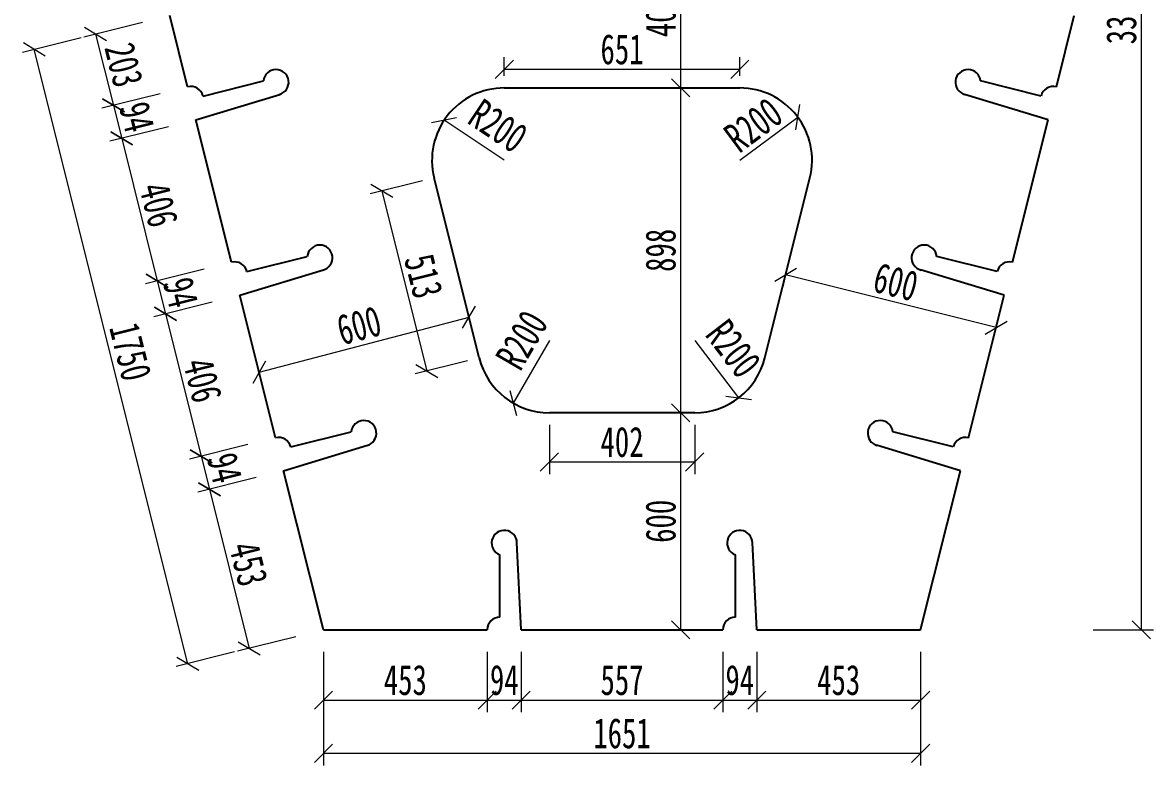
# Model space of a CAD drawing. Header units: millimetres. Extents: x -411717 to -116098, y 0 to 693159.
# Drawn here: x -174258 to -171132, y 354435 to 356488 of the extents above; entities that cross this region are included whole.
import ezdxf

# ---------------------------------------------------------------- set-up
doc = ezdxf.new("R2010")
doc.units = ezdxf.units.MM
doc.header["$LTSCALE"] = 2
doc.header["$PDMODE"] = 3
doc.header["$PDSIZE"] = -10
doc.layers.get('Defpoints').update_dxf_attribs({"color": 8, "lineweight": 9})
doc.layers.add('标注', color=4, linetype='Continuous', lineweight=13)
doc.layers.add('钢板粗线', color=1, linetype='Continuous', lineweight=25)
doc.styles.add('111', font='仿宋_GB2312.ttf', dxfattribs={"width": 0.7})
doc.dimstyles.new('200', dxfattribs={"dimscale": 0, "dimtxt": 2.5, "dimasz": 1.5, "dimexe": 1, "dimexo": 1, "dimgap": 0.4, "dimtad": 1, "dimdec": 0, "dimdsep": 46, "dimtxsty": '111', "dimblk": 'OBLIQUE', "dimcen": 0, "dimclrd": 256, "dimclre": 256, "dimclrt": 256, "dimadec": 1, "dimazin": 2, "dimtfac": 1, "dimtdec": 0, "dimtmove": 2, "dimatfit": 3, "dimfxl": 4, "dimfxlon": 1, "dimtolj": 1, "dimlwd": -1, "dimlwe": -1, "dimarcsym": 0})

# ---------------------------------------------------------------- blocks, each defined once
blk = doc.blocks.new('_Oblique')
at = {"color": 0, "linetype": 'ByBlock', "lineweight": -2}
blk.add_line((-0.5, -0.5), (0.5, 0.5), dxfattribs=at)
blk = doc.blocks.new('*D607')
at = {"layer": 'Defpoints', "color": 0, "transparency": 16777216}
for p in [(-171775.4, 358205.4), (-171165.3, 358205.4), (-171775.4, 354809.4)]:
    blk.add_point(p, dxfattribs=at)
at = {"layer": '标注', "transparency": 16777216}
for p, q in [((-171298.7, 358205.4), (-171132, 358205.4)), ((-171165.3, 354809.4), (-171165.3, 358205.4)), ((-171298.7, 354809.4), (-171132, 354809.4))]:
    blk.add_line(p, q, dxfattribs=at)
at = {"layer": '标注', "transparency": 16777216, "xscale": 50.00000000000006, "yscale": 50.00000000000006, "zscale": 50.00000000000006}
for p, rotation in [((-171165.3, 358205.4), 90), ((-171165.3, 354809.4), 270)]:
    blk.add_blockref('_Oblique', p, dxfattribs=dict(at, rotation=rotation))
at = {"layer": '标注', "transparency": 16777216, "insert": (-171220.3, 356507.4), "char_height": 83.33, "attachment_point": 5, "rotation": 90, "style": '111'}
blk.add_mtext('\\A1;3396', dxfattribs=at)
blk = doc.blocks.new('*D616')
at = {"layer": 'Defpoints', "color": 0, "transparency": 16777216}
for p in [(-173850.9, 356507.4), (-173801.7, 356310.5), (-174006.9, 356259.2)]:
    blk.add_point(p, dxfattribs=at)
at = {"layer": '标注', "transparency": 16777216}
for p, q in [((-173926.8, 356488.4), (-174088.5, 356448)), ((-174056.2, 356456.1), (-174006.9, 356259.2)), ((-173877.6, 356291.5), (-174039.3, 356251.1))]:
    blk.add_line(p, q, dxfattribs=at)
at = {"layer": '标注', "transparency": 16777216, "xscale": 50.00000000000006, "yscale": 50.00000000000006, "zscale": 50.00000000000006}
for p, rotation in [((-174056.2, 356456.1), 104.0362434679304), ((-174006.9, 356259.2), 284.0362434679304)]:
    blk.add_blockref('_Oblique', p, dxfattribs=dict(at, rotation=rotation))
at = {"layer": '标注', "transparency": 16777216, "insert": (-173978.2, 356371), "char_height": 83.33, "attachment_point": 5, "rotation": 284.0362, "style": '111'}
blk.add_mtext('\\A1;203', dxfattribs=at)
blk = doc.blocks.new('*D617')
at = {"layer": 'Defpoints', "color": 0, "transparency": 16777216}
for p in [(-173801.7, 356310.5), (-173778.9, 356219.3), (-173984.1, 356168)]:
    blk.add_point(p, dxfattribs=at)
at = {"layer": '标注', "transparency": 16777216}
for p, q in [((-173877.6, 356291.5), (-174039.3, 356251.1)), ((-174006.9, 356259.2), (-173984.1, 356168)), ((-173854.8, 356200.3), (-174016.5, 356159.9))]:
    blk.add_line(p, q, dxfattribs=at)
at = {"layer": '标注', "transparency": 16777216, "xscale": 50.00000000000006, "yscale": 50.00000000000006, "zscale": 50.00000000000006}
for p, rotation in [((-174006.9, 356259.2), 104.0362434679179), ((-173984.1, 356168), 284.0362434679179)]:
    blk.add_blockref('_Oblique', p, dxfattribs=dict(at, rotation=rotation))
at = {"layer": '标注', "transparency": 16777216, "insert": (-173942.2, 356226.9), "char_height": 83.33, "attachment_point": 5, "rotation": 284.0362, "style": '111'}
blk.add_mtext('\\A1;94', dxfattribs=at)
blk = doc.blocks.new('*D618')
at = {"layer": 'Defpoints', "color": 0, "transparency": 16777216}
for p in [(-173778.9, 356219.3), (-173680.4, 355825.4), (-173885.7, 355774.1)]:
    blk.add_point(p, dxfattribs=at)
at = {"layer": '标注', "transparency": 16777216}
for p, q in [((-173854.8, 356200.3), (-174016.5, 356159.9)), ((-173984.1, 356168), (-173885.7, 355774.1)), ((-173756.3, 355806.4), (-173918, 355766))]:
    blk.add_line(p, q, dxfattribs=at)
at = {"layer": '标注', "transparency": 16777216, "xscale": 50.00000000000006, "yscale": 50.00000000000006, "zscale": 50.00000000000006}
for p, rotation in [((-173984.1, 356168), 104.0362434679285), ((-173885.7, 355774.1), 284.0362434679284)]:
    blk.add_blockref('_Oblique', p, dxfattribs=dict(at, rotation=rotation))
at = {"layer": '标注', "transparency": 16777216, "insert": (-173881.6, 355984.4), "char_height": 83.33, "attachment_point": 5, "rotation": 284.0362, "style": '111'}
blk.add_mtext('\\A1;406', dxfattribs=at)
blk = doc.blocks.new('*D619')
at = {"layer": 'Defpoints', "color": 0, "transparency": 16777216}
for p in [(-173680.4, 355825.4), (-173657.6, 355734.2), (-173862.9, 355682.9)]:
    blk.add_point(p, dxfattribs=at)
at = {"layer": '标注', "transparency": 16777216}
for p, q in [((-173756.3, 355806.4), (-173918, 355766)), ((-173885.7, 355774.1), (-173862.9, 355682.9)), ((-173733.5, 355715.2), (-173895.2, 355674.8))]:
    blk.add_line(p, q, dxfattribs=at)
at = {"layer": '标注', "transparency": 16777216, "xscale": 50.00000000000006, "yscale": 50.00000000000006, "zscale": 50.00000000000006}
for p, rotation in [((-173885.7, 355774.1), 104.0362434679265), ((-173862.9, 355682.9), 284.0362434679265)]:
    blk.add_blockref('_Oblique', p, dxfattribs=dict(at, rotation=rotation))
at = {"layer": '标注', "transparency": 16777216, "insert": (-173820.9, 355741.8), "char_height": 83.33, "attachment_point": 5, "rotation": 284.0362, "style": '111'}
blk.add_mtext('\\A1;94', dxfattribs=at)
blk = doc.blocks.new('*D620')
at = {"layer": 'Defpoints', "color": 0, "transparency": 16777216}
for p in [(-173657.6, 355734.2), (-173559.1, 355340.3), (-173764.4, 355289)]:
    blk.add_point(p, dxfattribs=at)
at = {"layer": '标注', "transparency": 16777216}
for p, q in [((-173733.5, 355715.2), (-173895.2, 355674.8)), ((-173862.9, 355682.9), (-173764.4, 355289)), ((-173635.1, 355321.4), (-173796.7, 355280.9))]:
    blk.add_line(p, q, dxfattribs=at)
at = {"layer": '标注', "transparency": 16777216, "xscale": 50.00000000000006, "yscale": 50.00000000000006, "zscale": 50.00000000000006}
for p, rotation in [((-173862.9, 355682.9), 104.0362434679245), ((-173764.4, 355289), 284.0362434679245)]:
    blk.add_blockref('_Oblique', p, dxfattribs=dict(at, rotation=rotation))
at = {"layer": '标注', "transparency": 16777216, "insert": (-173760.3, 355499.3), "char_height": 83.33, "attachment_point": 5, "rotation": 284.0362, "style": '111'}
blk.add_mtext('\\A1;406', dxfattribs=at)
blk = doc.blocks.new('*D621')
at = {"layer": 'Defpoints', "color": 0, "transparency": 16777216}
for p in [(-173559.1, 355340.3), (-173536.3, 355249.1), (-173741.6, 355197.8)]:
    blk.add_point(p, dxfattribs=at)
at = {"layer": '标注', "transparency": 16777216}
for p, q in [((-173635.1, 355321.4), (-173796.7, 355280.9)), ((-173764.4, 355289), (-173741.6, 355197.8)), ((-173612.3, 355230.2), (-173773.9, 355189.7))]:
    blk.add_line(p, q, dxfattribs=at)
at = {"layer": '标注', "transparency": 16777216, "xscale": 50.00000000000006, "yscale": 50.00000000000006, "zscale": 50.00000000000006}
for p, rotation in [((-173764.4, 355289), 104.0362434676855), ((-173741.6, 355197.8), 284.0362434676856)]:
    blk.add_blockref('_Oblique', p, dxfattribs=dict(at, rotation=rotation))
at = {"layer": '标注', "transparency": 16777216, "insert": (-173699.6, 355256.8), "char_height": 83.33, "attachment_point": 5, "rotation": 284.0362, "style": '111'}
blk.add_mtext('\\A1;94', dxfattribs=at)
blk = doc.blocks.new('*D622')
at = {"layer": 'Defpoints', "color": 0, "transparency": 16777216}
for p in [(-173536.3, 355249.1), (-173426.4, 354809.4), (-173631.7, 354758.1)]:
    blk.add_point(p, dxfattribs=at)
at = {"layer": '标注', "transparency": 16777216}
for p, q in [((-173612.3, 355230.2), (-173773.9, 355189.7)), ((-173741.6, 355197.8), (-173631.7, 354758.1)), ((-173502.3, 354790.4), (-173664, 354750))]:
    blk.add_line(p, q, dxfattribs=at)
at = {"layer": '标注', "transparency": 16777216, "xscale": 50.00000000000006, "yscale": 50.00000000000006, "zscale": 50.00000000000006}
for p, rotation in [((-173741.6, 355197.8), 104.0362434679229), ((-173631.7, 354758.1), 284.0362434679229)]:
    blk.add_blockref('_Oblique', p, dxfattribs=dict(at, rotation=rotation))
at = {"layer": '标注', "transparency": 16777216, "insert": (-173633.3, 354991.3), "char_height": 83.33, "attachment_point": 5, "rotation": 284.0362, "style": '111'}
blk.add_mtext('\\A1;453', dxfattribs=at)
blk = doc.blocks.new('*D623')
at = {"layer": 'Defpoints', "color": 0, "transparency": 16777216}
for p in [(-173850.9, 356507.4), (-174225.6, 356413.7), (-173426.4, 354809.4)]:
    blk.add_point(p, dxfattribs=at)
at = {"layer": '标注', "transparency": 16777216}
for p, q in [((-174096.3, 356446.1), (-174257.9, 356405.7)), ((-173801.1, 354715.7), (-174225.6, 356413.7)), ((-173671.8, 354748.1), (-173833.4, 354707.7))]:
    blk.add_line(p, q, dxfattribs=at)
at = {"layer": '标注', "transparency": 16777216, "xscale": 50.00000000000006, "yscale": 50.00000000000006, "zscale": 50.00000000000006}
for p, rotation in [((-174225.6, 356413.7), 104.0362434679269), ((-173801.1, 354715.7), 284.036243467927)]:
    blk.add_blockref('_Oblique', p, dxfattribs=dict(at, rotation=rotation))
at = {"layer": '标注', "transparency": 16777216, "insert": (-173960, 355578.1), "char_height": 83.33, "attachment_point": 5, "rotation": 284.0362, "style": '111'}
blk.add_mtext('\\A1;1750', dxfattribs=at)
blk = doc.blocks.new('*D625')
at = {"layer": 'Defpoints', "color": 0, "transparency": 16777216}
for p in [(-173426.4, 354809.4), (-172973.4, 354809.4), (-172973.4, 354615.2)]:
    blk.add_point(p, dxfattribs=at)
at = {"layer": '标注', "transparency": 16777216}
for p, q in [((-173426.4, 354748.6), (-173426.4, 354581.9)), ((-172973.4, 354748.6), (-172973.4, 354581.9)), ((-173426.4, 354615.2), (-172973.4, 354615.2))]:
    blk.add_line(p, q, dxfattribs=at)
at = {"layer": '标注', "transparency": 16777216, "xscale": 50.00000000000006, "yscale": 50.00000000000006, "zscale": 50.00000000000006, "rotation": 180}
blk.add_blockref('_Oblique', (-173426.4, 354615.2), dxfattribs=at)
at = {"layer": '标注', "transparency": 16777216, "xscale": 50.00000000000006, "yscale": 50.00000000000006, "zscale": 50.00000000000006}
blk.add_blockref('_Oblique', (-172973.4, 354615.2), dxfattribs=at)
at = {"layer": '标注', "transparency": 16777216, "insert": (-173199.9, 354670.2), "char_height": 83.33, "attachment_point": 5, "style": '111'}
blk.add_mtext('\\A1;453', dxfattribs=at)
blk = doc.blocks.new('*D626')
at = {"layer": 'Defpoints', "color": 0, "transparency": 16777216}
for p in [(-172973.4, 354809.4), (-172879.4, 354809.4), (-172879.4, 354615.2)]:
    blk.add_point(p, dxfattribs=at)
at = {"layer": '标注', "transparency": 16777216}
for p, q in [((-172973.4, 354748.6), (-172973.4, 354581.9)), ((-172879.4, 354748.6), (-172879.4, 354581.9)), ((-172973.4, 354615.2), (-172879.4, 354615.2))]:
    blk.add_line(p, q, dxfattribs=at)
at = {"layer": '标注', "transparency": 16777216, "xscale": 50.00000000000006, "yscale": 50.00000000000006, "zscale": 50.00000000000006, "rotation": 180}
blk.add_blockref('_Oblique', (-172973.4, 354615.2), dxfattribs=at)
at = {"layer": '标注', "transparency": 16777216, "xscale": 50.00000000000006, "yscale": 50.00000000000006, "zscale": 50.00000000000006}
blk.add_blockref('_Oblique', (-172879.4, 354615.2), dxfattribs=at)
at = {"layer": '标注', "transparency": 16777216, "insert": (-172926.4, 354670.2), "char_height": 83.33, "attachment_point": 5, "style": '111'}
blk.add_mtext('\\A1;94', dxfattribs=at)
blk = doc.blocks.new('*D627')
at = {"layer": 'Defpoints', "color": 0, "transparency": 16777216}
for p in [(-172879.4, 354809.4), (-172322.4, 354809.4), (-172322.4, 354615.2)]:
    blk.add_point(p, dxfattribs=at)
at = {"layer": '标注', "transparency": 16777216}
for p, q in [((-172879.4, 354748.6), (-172879.4, 354581.9)), ((-172322.4, 354748.6), (-172322.4, 354581.9)), ((-172879.4, 354615.2), (-172322.4, 354615.2))]:
    blk.add_line(p, q, dxfattribs=at)
at = {"layer": '标注', "transparency": 16777216, "xscale": 50.00000000000006, "yscale": 50.00000000000006, "zscale": 50.00000000000006, "rotation": 180}
blk.add_blockref('_Oblique', (-172879.4, 354615.2), dxfattribs=at)
at = {"layer": '标注', "transparency": 16777216, "xscale": 50.00000000000006, "yscale": 50.00000000000006, "zscale": 50.00000000000006}
blk.add_blockref('_Oblique', (-172322.4, 354615.2), dxfattribs=at)
at = {"layer": '标注', "transparency": 16777216, "insert": (-172600.9, 354670.2), "char_height": 83.33, "attachment_point": 5, "style": '111'}
blk.add_mtext('\\A1;557', dxfattribs=at)
blk = doc.blocks.new('*D628')
at = {"layer": 'Defpoints', "color": 0, "transparency": 16777216}
for p in [(-172322.4, 354809.4), (-172228.4, 354809.4), (-172228.4, 354615.2)]:
    blk.add_point(p, dxfattribs=at)
at = {"layer": '标注', "transparency": 16777216}
for p, q in [((-172322.4, 354748.6), (-172322.4, 354581.9)), ((-172228.4, 354748.6), (-172228.4, 354581.9)), ((-172322.4, 354615.2), (-172228.4, 354615.2))]:
    blk.add_line(p, q, dxfattribs=at)
at = {"layer": '标注', "transparency": 16777216, "xscale": 50.00000000000006, "yscale": 50.00000000000006, "zscale": 50.00000000000006, "rotation": 180}
blk.add_blockref('_Oblique', (-172322.4, 354615.2), dxfattribs=at)
at = {"layer": '标注', "transparency": 16777216, "xscale": 50.00000000000006, "yscale": 50.00000000000006, "zscale": 50.00000000000006}
blk.add_blockref('_Oblique', (-172228.4, 354615.2), dxfattribs=at)
at = {"layer": '标注', "transparency": 16777216, "insert": (-172275.4, 354670.2), "char_height": 83.33, "attachment_point": 5, "style": '111'}
blk.add_mtext('\\A1;94', dxfattribs=at)
blk = doc.blocks.new('*D629')
at = {"layer": 'Defpoints', "color": 0, "transparency": 16777216}
for p in [(-172228.4, 354809.4), (-171775.4, 354809.4), (-171775.4, 354615.2)]:
    blk.add_point(p, dxfattribs=at)
at = {"layer": '标注', "transparency": 16777216}
for p, q in [((-172228.4, 354748.6), (-172228.4, 354581.9)), ((-171775.4, 354748.6), (-171775.4, 354581.9)), ((-172228.4, 354615.2), (-171775.4, 354615.2))]:
    blk.add_line(p, q, dxfattribs=at)
at = {"layer": '标注', "transparency": 16777216, "xscale": 50.00000000000006, "yscale": 50.00000000000006, "zscale": 50.00000000000006, "rotation": 180}
blk.add_blockref('_Oblique', (-172228.4, 354615.2), dxfattribs=at)
at = {"layer": '标注', "transparency": 16777216, "xscale": 50.00000000000006, "yscale": 50.00000000000006, "zscale": 50.00000000000006}
blk.add_blockref('_Oblique', (-171775.4, 354615.2), dxfattribs=at)
at = {"layer": '标注', "transparency": 16777216, "insert": (-172001.9, 354670.2), "char_height": 83.33, "attachment_point": 5, "style": '111'}
blk.add_mtext('\\A1;453', dxfattribs=at)
blk = doc.blocks.new('*D630')
at = {"layer": 'Defpoints', "color": 0, "transparency": 16777216}
for p in [(-173426.4, 354809.4), (-171775.4, 354809.4), (-173426.4, 354467.9)]:
    blk.add_point(p, dxfattribs=at)
at = {"layer": '标注', "transparency": 16777216}
for p, q in [((-173426.4, 354601.3), (-173426.4, 354434.6)), ((-171775.4, 354601.3), (-171775.4, 354434.6)), ((-171775.4, 354467.9), (-173426.4, 354467.9))]:
    blk.add_line(p, q, dxfattribs=at)
at = {"layer": '标注', "transparency": 16777216, "xscale": 50.00000000000006, "yscale": 50.00000000000006, "zscale": 50.00000000000006}
for p, rotation in [((-173426.4, 354467.9), 179.999999999998), ((-171775.4, 354467.9), 359.999999999998)]:
    blk.add_blockref('_Oblique', p, dxfattribs=dict(at, rotation=rotation))
at = {"layer": '标注', "transparency": 16777216, "insert": (-172600.9, 354522.9), "char_height": 83.33, "attachment_point": 5, "style": '111'}
blk.add_mtext('\\A1;1651', dxfattribs=at)
blk = doc.blocks.new('*D641')
at = {"layer": 'Defpoints', "color": 0, "transparency": 16777216}
for p in [(-172701.6, 356707.4), (-172701.6, 356307.4), (-172438.9, 356307.4)]:
    blk.add_point(p, dxfattribs=at)
at = {"layer": '标注', "transparency": 16777216}
for p, q in [((-172572.2, 356707.4), (-172405.5, 356707.4)), ((-172438.9, 356707.4), (-172438.9, 356307.4)), ((-172572.2, 356307.4), (-172405.5, 356307.4))]:
    blk.add_line(p, q, dxfattribs=at)
at = {"layer": '标注', "transparency": 16777216, "xscale": 50.00000000000006, "yscale": 50.00000000000006, "zscale": 50.00000000000006}
for p, rotation in [((-172438.9, 356707.4), 90), ((-172438.9, 356307.4), 270)]:
    blk.add_blockref('_Oblique', p, dxfattribs=dict(at, rotation=rotation))
at = {"layer": '标注', "transparency": 16777216, "insert": (-172493.9, 356507.4), "char_height": 83.33, "attachment_point": 5, "rotation": 90, "style": '111'}
blk.add_mtext('\\A1;400', dxfattribs=at)
blk = doc.blocks.new('*D642')
at = {"layer": 'Defpoints', "color": 0, "transparency": 16777216}
for p in [(-172701.6, 356307.4), (-172701.6, 355409.4), (-172438.9, 355409.4)]:
    blk.add_point(p, dxfattribs=at)
at = {"layer": '标注', "transparency": 16777216}
for p, q in [((-172572.2, 356307.4), (-172405.5, 356307.4)), ((-172438.9, 356307.4), (-172438.9, 355409.4)), ((-172572.2, 355409.4), (-172405.5, 355409.4))]:
    blk.add_line(p, q, dxfattribs=at)
at = {"layer": '标注', "transparency": 16777216, "xscale": 50.00000000000006, "yscale": 50.00000000000006, "zscale": 50.00000000000006}
for p, rotation in [((-172438.9, 356307.4), 90), ((-172438.9, 355409.4), 270)]:
    blk.add_blockref('_Oblique', p, dxfattribs=dict(at, rotation=rotation))
at = {"layer": '标注', "transparency": 16777216, "insert": (-172493.9, 355858.4), "char_height": 83.33, "attachment_point": 5, "rotation": 90, "style": '111'}
blk.add_mtext('\\A1;898', dxfattribs=at)
blk = doc.blocks.new('*D643')
at = {"layer": 'Defpoints', "color": 0, "transparency": 16777216}
for p in [(-172701.6, 355409.4), (-172701.6, 354809.4), (-172438.9, 354809.4)]:
    blk.add_point(p, dxfattribs=at)
at = {"layer": '标注', "transparency": 16777216}
for p, q in [((-172572.2, 355409.4), (-172405.5, 355409.4)), ((-172438.9, 355409.4), (-172438.9, 354809.4)), ((-172572.2, 354809.4), (-172405.5, 354809.4))]:
    blk.add_line(p, q, dxfattribs=at)
at = {"layer": '标注', "transparency": 16777216, "xscale": 50.00000000000006, "yscale": 50.00000000000006, "zscale": 50.00000000000006}
for p, rotation in [((-172438.9, 355409.4), 90), ((-172438.9, 354809.4), 270)]:
    blk.add_blockref('_Oblique', p, dxfattribs=dict(at, rotation=rotation))
at = {"layer": '标注', "transparency": 16777216, "insert": (-172493.9, 355109.4), "char_height": 83.33, "attachment_point": 5, "rotation": 90, "style": '111'}
blk.add_mtext('\\A1;600', dxfattribs=at)
blk = doc.blocks.new('*D656')
at = {"layer": 'Defpoints', "color": 0, "transparency": 16777216}
for p in [(-173023.8, 355673.7), (-173023.5, 355672.6), (-173603.9, 355520.1)]:
    blk.add_point(p, dxfattribs=at)
at = {"layer": '标注', "transparency": 16777216}
for p, q in [((-173023.8, 355673.7), (-173032.2, 355705.9)), ((-173604.1, 355521.2), (-173023.8, 355673.7)), ((-173604.1, 355521.2), (-173612.6, 355553.4))]:
    blk.add_line(p, q, dxfattribs=at)
at = {"layer": '标注', "transparency": 16777216, "xscale": 50.00000000000006, "yscale": 50.00000000000006, "zscale": 50.00000000000006}
for p, rotation in [((-173023.8, 355673.7), 14.72242862134), ((-173604.1, 355521.2), 194.72242862134)]:
    blk.add_blockref('_Oblique', p, dxfattribs=dict(at, rotation=rotation))
at = {"layer": '标注', "transparency": 16777216, "insert": (-173327.9, 355650.6), "char_height": 83.33, "attachment_point": 5, "rotation": 14.7224, "style": '111'}
blk.add_mtext('\\A1;600', dxfattribs=at)
blk = doc.blocks.new('*D657')
at = {"layer": 'Defpoints', "color": 0, "transparency": 16777216}
for p in [(-172145.5, 355802.9), (-172148.6, 355790.4), (-171563.4, 355657.4)]:
    blk.add_point(p, dxfattribs=at)
at = {"layer": '标注', "transparency": 16777216}
for p, q in [((-172148.6, 355790.4), (-172156.7, 355758)), ((-171566.5, 355644.8), (-172148.6, 355790.4)), ((-171566.5, 355644.8), (-171574.6, 355612.5))]:
    blk.add_line(p, q, dxfattribs=at)
at = {"layer": '标注', "transparency": 16777216, "xscale": 50.00000000000006, "yscale": 50.00000000000006, "zscale": 50.00000000000006}
for p, rotation in [((-172148.6, 355790.4), 165.9637565320708), ((-171566.5, 355644.8), 345.9637565320708)]:
    blk.add_blockref('_Oblique', p, dxfattribs=dict(at, rotation=rotation))
at = {"layer": '标注', "transparency": 16777216, "insert": (-171844.2, 355771), "char_height": 83.33, "attachment_point": 5, "rotation": 345.9638, "style": '111'}
blk.add_mtext('\\A1;600', dxfattribs=at)
blk = doc.blocks.new('*D660')
at = {"layer": 'Defpoints', "color": 0, "transparency": 16777216}
for p in [(-172275.5, 356358.9), (-172926.3, 356307.4), (-172275.5, 356307.4)]:
    blk.add_point(p, dxfattribs=at)
at = {"layer": '标注', "transparency": 16777216}
for p, q in [((-172926.3, 356340.8), (-172926.3, 356392.2)), ((-172275.5, 356340.8), (-172275.5, 356392.2)), ((-172926.3, 356358.9), (-172275.5, 356358.9))]:
    blk.add_line(p, q, dxfattribs=at)
at = {"layer": '标注', "transparency": 16777216, "xscale": 50.00000000000006, "yscale": 50.00000000000006, "zscale": 50.00000000000006, "rotation": 180}
blk.add_blockref('_Oblique', (-172926.3, 356358.9), dxfattribs=at)
at = {"layer": '标注', "transparency": 16777216, "xscale": 50.00000000000006, "yscale": 50.00000000000006, "zscale": 50.00000000000006}
blk.add_blockref('_Oblique', (-172275.5, 356358.9), dxfattribs=at)
at = {"layer": '标注', "transparency": 16777216, "insert": (-172600.9, 356413.9), "char_height": 83.33, "attachment_point": 5, "style": '111'}
blk.add_mtext('\\A1;651', dxfattribs=at)
blk = doc.blocks.new('*D661')
at = {"layer": 'Defpoints', "color": 0, "transparency": 16777216}
for p in [(-173120.3, 356058.9), (-172995.8, 355560.9), (-173140.6, 355524.7)]:
    blk.add_point(p, dxfattribs=at)
at = {"layer": '标注', "transparency": 16777216}
for p, q in [((-173152.6, 356050.8), (-173297.5, 356014.6)), ((-173265.1, 356022.7), (-173140.6, 355524.7)), ((-173028.1, 355552.8), (-173173, 355516.6))]:
    blk.add_line(p, q, dxfattribs=at)
at = {"layer": '标注', "transparency": 16777216, "xscale": 50.00000000000006, "yscale": 50.00000000000006, "zscale": 50.00000000000006}
for p, rotation in [((-173265.1, 356022.7), 104.0362434679375), ((-173140.6, 355524.7), 284.0362434679375)]:
    blk.add_blockref('_Oblique', p, dxfattribs=dict(at, rotation=rotation))
at = {"layer": '标注', "transparency": 16777216, "insert": (-173149.5, 355787.1), "char_height": 83.33, "attachment_point": 5, "rotation": 284.0362, "style": '111'}
blk.add_mtext('\\A1;513', dxfattribs=at)
blk = doc.blocks.new('*D662')
at = {"layer": 'Defpoints', "color": 0, "transparency": 16777216}
for p in [(-172801.8, 355409.4), (-172400, 355409.4), (-172400, 355273.4)]:
    blk.add_point(p, dxfattribs=at)
at = {"layer": '标注', "transparency": 16777216}
for p, q in [((-172801.8, 355376.1), (-172801.8, 355240)), ((-172400, 355376.1), (-172400, 355240)), ((-172801.8, 355273.4), (-172400, 355273.4))]:
    blk.add_line(p, q, dxfattribs=at)
at = {"layer": '标注', "transparency": 16777216, "xscale": 50.00000000000006, "yscale": 50.00000000000006, "zscale": 50.00000000000006, "rotation": 180}
blk.add_blockref('_Oblique', (-172801.8, 355273.4), dxfattribs=at)
at = {"layer": '标注', "transparency": 16777216, "xscale": 50.00000000000006, "yscale": 50.00000000000006, "zscale": 50.00000000000006}
blk.add_blockref('_Oblique', (-172400, 355273.4), dxfattribs=at)
at = {"layer": '标注', "transparency": 16777216, "insert": (-172600.9, 355328.4), "char_height": 83.33, "attachment_point": 5, "style": '111'}
blk.add_mtext('\\A1;402', dxfattribs=at)
blk = doc.blocks.new('*D804')
at = {"layer": 'Defpoints', "color": 0, "transparency": 16777216}
for p in [(-172801.8, 355609.4), (-172902.1, 355436.4)]:
    blk.add_point(p, dxfattribs=at)
at = {"layer": '标注', "transparency": 16777216}
blk.add_line((-172801.8, 355609.4), (-172902.1, 355436.4), dxfattribs=at)
at = {"layer": '标注', "transparency": 16777216, "xscale": 50.00000000000008, "yscale": 50.00000000000008, "zscale": 50.00000000000008, "rotation": 239.8970642277101}
blk.add_blockref('_Oblique', (-172902.1, 355436.4), dxfattribs=at)
at = {"layer": '标注', "transparency": 16777216, "insert": (-172877.8, 355610.3), "char_height": 83.33, "attachment_point": 5, "rotation": 59.8971, "style": '111'}
blk.add_mtext('\\A1;R200', dxfattribs=at)
blk = doc.blocks.new('*D805')
at = {"layer": 'Defpoints', "color": 0, "transparency": 16777216}
for p in [(-173092.8, 356218.2), (-172926.3, 356107.4)]:
    blk.add_point(p, dxfattribs=at)
at = {"layer": '标注', "transparency": 16777216}
blk.add_line((-172926.3, 356107.4), (-173092.8, 356218.2), dxfattribs=at)
at = {"layer": '标注', "transparency": 16777216, "xscale": 50.00000000000008, "yscale": 50.00000000000008, "zscale": 50.00000000000008, "rotation": 146.35411639859}
blk.add_blockref('_Oblique', (-173092.8, 356218.2), dxfattribs=at)
at = {"layer": '标注', "transparency": 16777216, "insert": (-172943.7, 356202.3), "char_height": 83.33, "attachment_point": 5, "rotation": 326.3541, "style": '111'}
blk.add_mtext('\\A1;R200', dxfattribs=at)
blk = doc.blocks.new('*D806')
at = {"layer": 'Defpoints', "color": 0, "transparency": 16777216}
for p in [(-172114.8, 356226.5), (-172275.5, 356107.4)]:
    blk.add_point(p, dxfattribs=at)
at = {"layer": '标注', "transparency": 16777216}
blk.add_line((-172275.5, 356107.4), (-172114.8, 356226.5), dxfattribs=at)
at = {"layer": '标注', "transparency": 16777216, "xscale": 50.00000000000008, "yscale": 50.00000000000008, "zscale": 50.00000000000008, "rotation": 36.52797665362028}
blk.add_blockref('_Oblique', (-172114.8, 356226.5), dxfattribs=at)
at = {"layer": '标注', "transparency": 16777216, "insert": (-172237.7, 356204.9), "char_height": 83.33, "attachment_point": 5, "rotation": 36.528, "style": '111'}
blk.add_mtext('\\A1;R200', dxfattribs=at)
blk = doc.blocks.new('*D807')
at = {"layer": 'Defpoints', "color": 0, "transparency": 16777216}
for p in [(-172400, 355609.4), (-172278.5, 355450.6)]:
    blk.add_point(p, dxfattribs=at)
at = {"layer": '标注', "transparency": 16777216}
blk.add_line((-172400, 355609.4), (-172278.5, 355450.6), dxfattribs=at)
at = {"layer": '标注', "transparency": 16777216, "xscale": 50.00000000000008, "yscale": 50.00000000000008, "zscale": 50.00000000000008, "rotation": 307.4282020538918}
blk.add_blockref('_Oblique', (-172278.5, 355450.6), dxfattribs=at)
at = {"layer": '标注', "transparency": 16777216, "insert": (-172293, 355586.6), "char_height": 83.33, "attachment_point": 5, "rotation": 307.4282, "style": '111'}
blk.add_mtext('\\A1;R200', dxfattribs=at)

msp = doc.modelspace()

# ---------------------------------------------------------------- linework, layer by layer
at = {"layer": '钢板粗线'}
for p, q in [((-173801.7, 356310.5), (-173850.9, 356507.4)), ((-171400.1, 356310.5), (-171350.9, 356507.4)), ((-173759.2, 356285), (-173592.2, 356326.8)), ((-171442.6, 356285), (-171609.6, 356326.8)), ((-172926.3, 356307.4), (-172275.5, 356307.4)), ((-173778.9, 356219.3), (-173547.3, 356289.6)), ((-171422.9, 356219.3), (-171654.5, 356289.6)), ((-173680.4, 355825.4), (-173778.9, 356219.3)), ((-171521.4, 355825.4), (-171422.9, 356219.3)), ((-172995.8, 355560.9), (-173120.3, 356058.9)), ((-172206, 355560.9), (-172081.5, 356058.9)), ((-173637.9, 355799.9), (-173471, 355841.7)), ((-171563.8, 355799.9), (-171730.8, 355841.7)), ((-173657.6, 355734.2), (-173426, 355804.5)), ((-171544.2, 355734.2), (-171775.8, 355804.5)), ((-173559.1, 355340.3), (-173657.6, 355734.2)), ((-171642.7, 355340.3), (-171544.2, 355734.2)), ((-172400, 355409.4), (-172801.8, 355409.4)), ((-173516.7, 355314.9), (-173349.7, 355356.6)), ((-171685.1, 355314.9), (-171852.1, 355356.6)), ((-173536.3, 355249.1), (-173304.7, 355319.5)), ((-171665.5, 355249.1), (-171897.1, 355319.5)), ((-173426.4, 354809.4), (-173536.3, 355249.1)), ((-171775.4, 354809.4), (-171665.5, 355249.1)), ((-172879.4, 354809.4), (-172891.4, 355051.2)), ((-172228.4, 354809.4), (-172240.4, 355051.2)), ((-172938.4, 354844.4), (-172938.4, 355016.5)), ((-172287.4, 354844.4), (-172287.4, 355016.5)), ((-173426.4, 354809.4), (-172973.4, 354809.4)), ((-172879.4, 354809.4), (-172322.4, 354809.4)), ((-172228.4, 354809.4), (-171775.4, 354809.4))]:
    msp.add_line(p, q, dxfattribs=at)
for centre, radius, start, end in [((-173557.4, 356323.1), 35, 284.0362, 173.9852), ((-171644.4, 356323.1), 35, 6.0148, 255.9638), ((-173793.2, 356276.5), 35, 14.0362, 104.0362), ((-172926.3, 356107.4), 200, 90, 194.0362), ((-172275.5, 356107.4), 200, 345.9638, 90), ((-171408.6, 356276.5), 35, 75.9638, 165.9638), ((-173436.2, 355838), 35, 284.0362, 173.9852), ((-171765.6, 355838), 35, 6.0148, 255.9638), ((-173671.9, 355791.5), 35, 14.0362, 104.0362), ((-171529.9, 355791.5), 35, 75.9638, 165.9638), ((-172801.8, 355609.4), 200, 194.0362, 270), ((-172400, 355609.4), 200, 270, 345.9638), ((-173314.9, 355353), 35, 284.0362, 173.9852), ((-171886.9, 355353), 35, 6.0148, 255.9638), ((-173550.6, 355306.4), 35, 14.0362, 104.0362), ((-171651.2, 355306.4), 35, 75.9638, 165.9638), ((-172926.4, 355049.4), 35, 0, 249.949), ((-172275.4, 355049.4), 35, 0, 249.949), ((-172938.4, 354809.4), 35, 90, 180), ((-172287.4, 354809.4), 35, 90, 180)]:
    msp.add_arc(centre, radius, start, end, dxfattribs=at)

# ---------------------------------------------------------------- dimensions: what is measured, and where the dimension line sits
at = {"layer": '标注'}
for base, p1, p2, picture, middle in [((-171165.3, 358205.4), (-171775.4, 354809.4), (-171775.4, 358205.4), '*D607', (-171220.3, 356507.4)), ((-172438.9, 356307.4), (-172701.6, 356707.4), (-172701.6, 356307.4), '*D641', (-172493.9, 356507.4)), ((-172438.9, 355409.4), (-172701.6, 356307.4), (-172701.6, 355409.4), '*D642', (-172493.9, 355858.4)), ((-172438.9, 354809.4), (-172701.6, 355409.4), (-172701.6, 354809.4), '*D643', (-172493.9, 355109.4))]:
    dim = msp.add_linear_dim(base=base, p1=p1, p2=p2, angle=90, dimstyle='200', override={"dimscale": 33.333333, "dimadec": 3, "dimarcsym": 1}, dxfattribs=at)
    dim.commit()
    dim.dimension.update_dxf_attribs({"geometry": picture, "text_midpoint": middle})
for p1, p2, distance, picture, middle in [((-173426.4, 354809.4), (-173850.9, 356507.4), 386.2, '*D623', (-173960, 355578.1)), ((-173850.9, 356507.4), (-173801.7, 356310.5), -211.6, '*D616', (-173978.2, 356371)), ((-172926.3, 356307.4), (-172275.5, 356307.4), 51.5, '*D660', (-172600.9, 356413.9)), ((-173801.7, 356310.5), (-173778.9, 356219.3), -211.6, '*D617', (-173942.2, 356226.9)), ((-173778.9, 356219.3), (-173680.4, 355825.4), -211.6, '*D618', (-173881.6, 355984.4)), ((-173120.3, 356058.9), (-172995.8, 355560.9), -149.3, '*D661', (-173149.5, 355787.1)), ((-173680.4, 355825.4), (-173657.6, 355734.2), -211.6, '*D619', (-173820.9, 355741.8)), ((-171563.4, 355657.4), (-172145.5, 355802.9), 13, '*D657', (-171844.2, 355771)), ((-173657.6, 355734.2), (-173559.1, 355340.3), -211.6, '*D620', (-173760.3, 355499.3)), ((-173603.9, 355520.1), (-173023.5, 355672.6), 1.1, '*D656', (-173327.9, 355650.6)), ((-172801.8, 355409.4), (-172400, 355409.4), -136.1, '*D662', (-172600.9, 355328.4)), ((-173559.1, 355340.3), (-173536.3, 355249.1), -211.6, '*D621', (-173699.6, 355256.8)), ((-173536.3, 355249.1), (-173426.4, 354809.4), -211.6, '*D622', (-173633.3, 354991.3)), ((-173426.4, 354809.4), (-172973.4, 354809.4), -194.2, '*D625', (-173199.9, 354670.2)), ((-171775.4, 354809.4), (-173426.4, 354809.4), 341.5, '*D630', (-172600.9, 354522.9)), ((-172973.4, 354809.4), (-172879.4, 354809.4), -194.2, '*D626', (-172926.4, 354670.2)), ((-172879.4, 354809.4), (-172322.4, 354809.4), -194.2, '*D627', (-172600.9, 354670.2)), ((-172322.4, 354809.4), (-172228.4, 354809.4), -194.2, '*D628', (-172275.4, 354670.2)), ((-172228.4, 354809.4), (-171775.4, 354809.4), -194.2, '*D629', (-172001.9, 354670.2))]:
    dim = msp.add_aligned_dim(p1=p1, p2=p2, distance=distance, dimstyle='200', override={"dimscale": 33.333333, "dimadec": 3, "dimarcsym": 1}, dxfattribs=at)
    dim.commit()
    dim.dimension.update_dxf_attribs({"geometry": picture, "text_midpoint": middle})
for center, mpoint, picture, middle in [((-172275.5, 356107.4), (-172114.8, 356226.5), '*D806', (-172237.7, 356204.9)), ((-172926.3, 356107.4), (-173092.8, 356218.2), '*D805', (-172943.7, 356202.3)), ((-172801.8, 355609.4), (-172902.1, 355436.4), '*D804', (-172877.8, 355610.3)), ((-172400, 355609.4), (-172278.5, 355450.6), '*D807', (-172293, 355586.6))]:
    dim = msp.add_radius_dim(center=center, mpoint=mpoint, dimstyle='200', override={"dimscale": 33.333333, "dimadec": 3, "dimarcsym": 1}, dxfattribs=at)
    dim.commit()
    dim.dimension.update_dxf_attribs({"geometry": picture, "text_midpoint": middle, "dimtype": 164})

doc.saveas('drawing.dxf')
